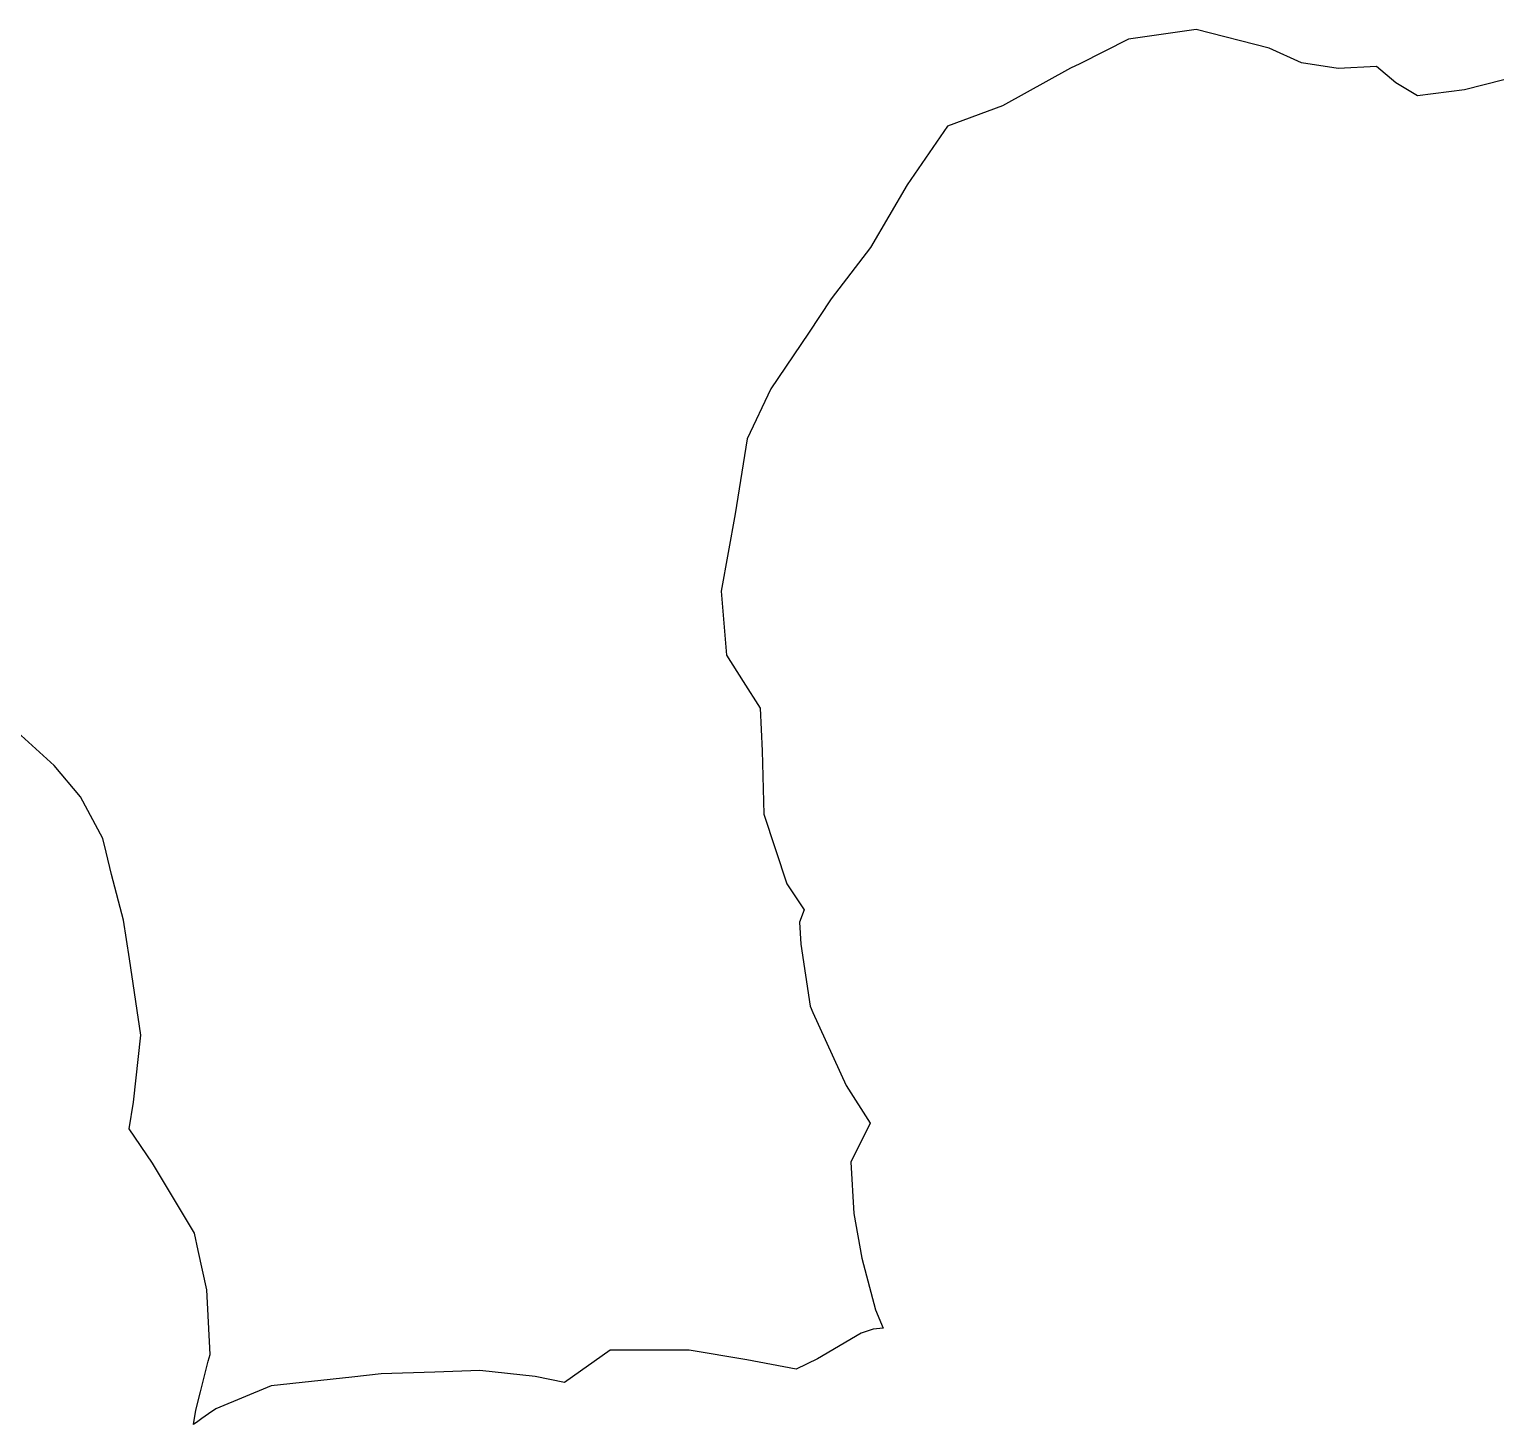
# Model space of a CAD drawing. Extents: x -12748497 to 5449789, y 79630 to 14464147.
# Drawn here: x 3167336 to 3268240, y 331779 to 427690 of the extents above; entities that cross this region are included whole.
import ezdxf

# ---------------------------------------------------------------- set-up
doc = ezdxf.new("R2010")
doc.units = 21
doc.layers.add('COUNTY_BOUNDARY', color=40, linetype='Continuous')

msp = doc.modelspace()

# ---------------------------------------------------------------- linework, layer by layer
at = {"layer": 'COUNTY_BOUNDARY'}
msp.add_lwpolyline([(3268673, 424209), (3265973, 423532), (3262739, 423131), (3261247, 424024), (3259926, 425145), (3257275, 425009), (3254762, 425394), (3252538, 426400), (3247532, 427690), (3242872, 427011), (3239522, 425331), (3238887, 425012), (3234207, 422424), (3230441, 421040), (3227665, 417001), (3225135, 412689), (3222428, 409173), (3220876, 406814), (3218289, 402983), (3216670, 399536), (3215840, 394393), (3214886, 389083), (3215252, 384676), (3216400, 382862), (3217566, 381018), (3217699, 378094), (3217800, 373732), (3219390, 368955), (3220576, 367164), (3220260, 366315), (3220344, 364811), (3220988, 360547), (3221189, 360107), (3223467, 355094), (3225109, 352506), (3223786, 349829), (3223994, 346302), (3224548, 343226), (3225486, 339669), (3226023, 338416), (3225323, 338336), (3224510, 338074), (3221507, 336313), (3220044, 335599), (3216651, 336245), (3212678, 336896), (3207257, 336896), (3204106, 334680), (3202103, 335099), (3198295, 335499), (3195208, 335391), (3191515, 335264), (3189503, 335048), (3183960, 334455), (3180148, 332870), (3179643, 332513), (3179195, 332195), (3178905, 331989), (3178608, 331779), (3178769, 332781), (3179101, 334030), (3179331, 334945), (3179635, 336151), (3179750, 336610), (3179529, 341037), (3178939, 343753), (3178679, 344950), (3177856, 346314), (3175791, 349742), (3174195, 352116), (3174503, 353950), (3174994, 358556), (3174212, 363793), (3173814, 366459), (3172986, 369597), (3172617, 371136), (3172394, 372069), (3170839, 374945), (3169033, 377094), (3166015, 379841)], dxfattribs=at)

doc.saveas('drawing.dxf')
